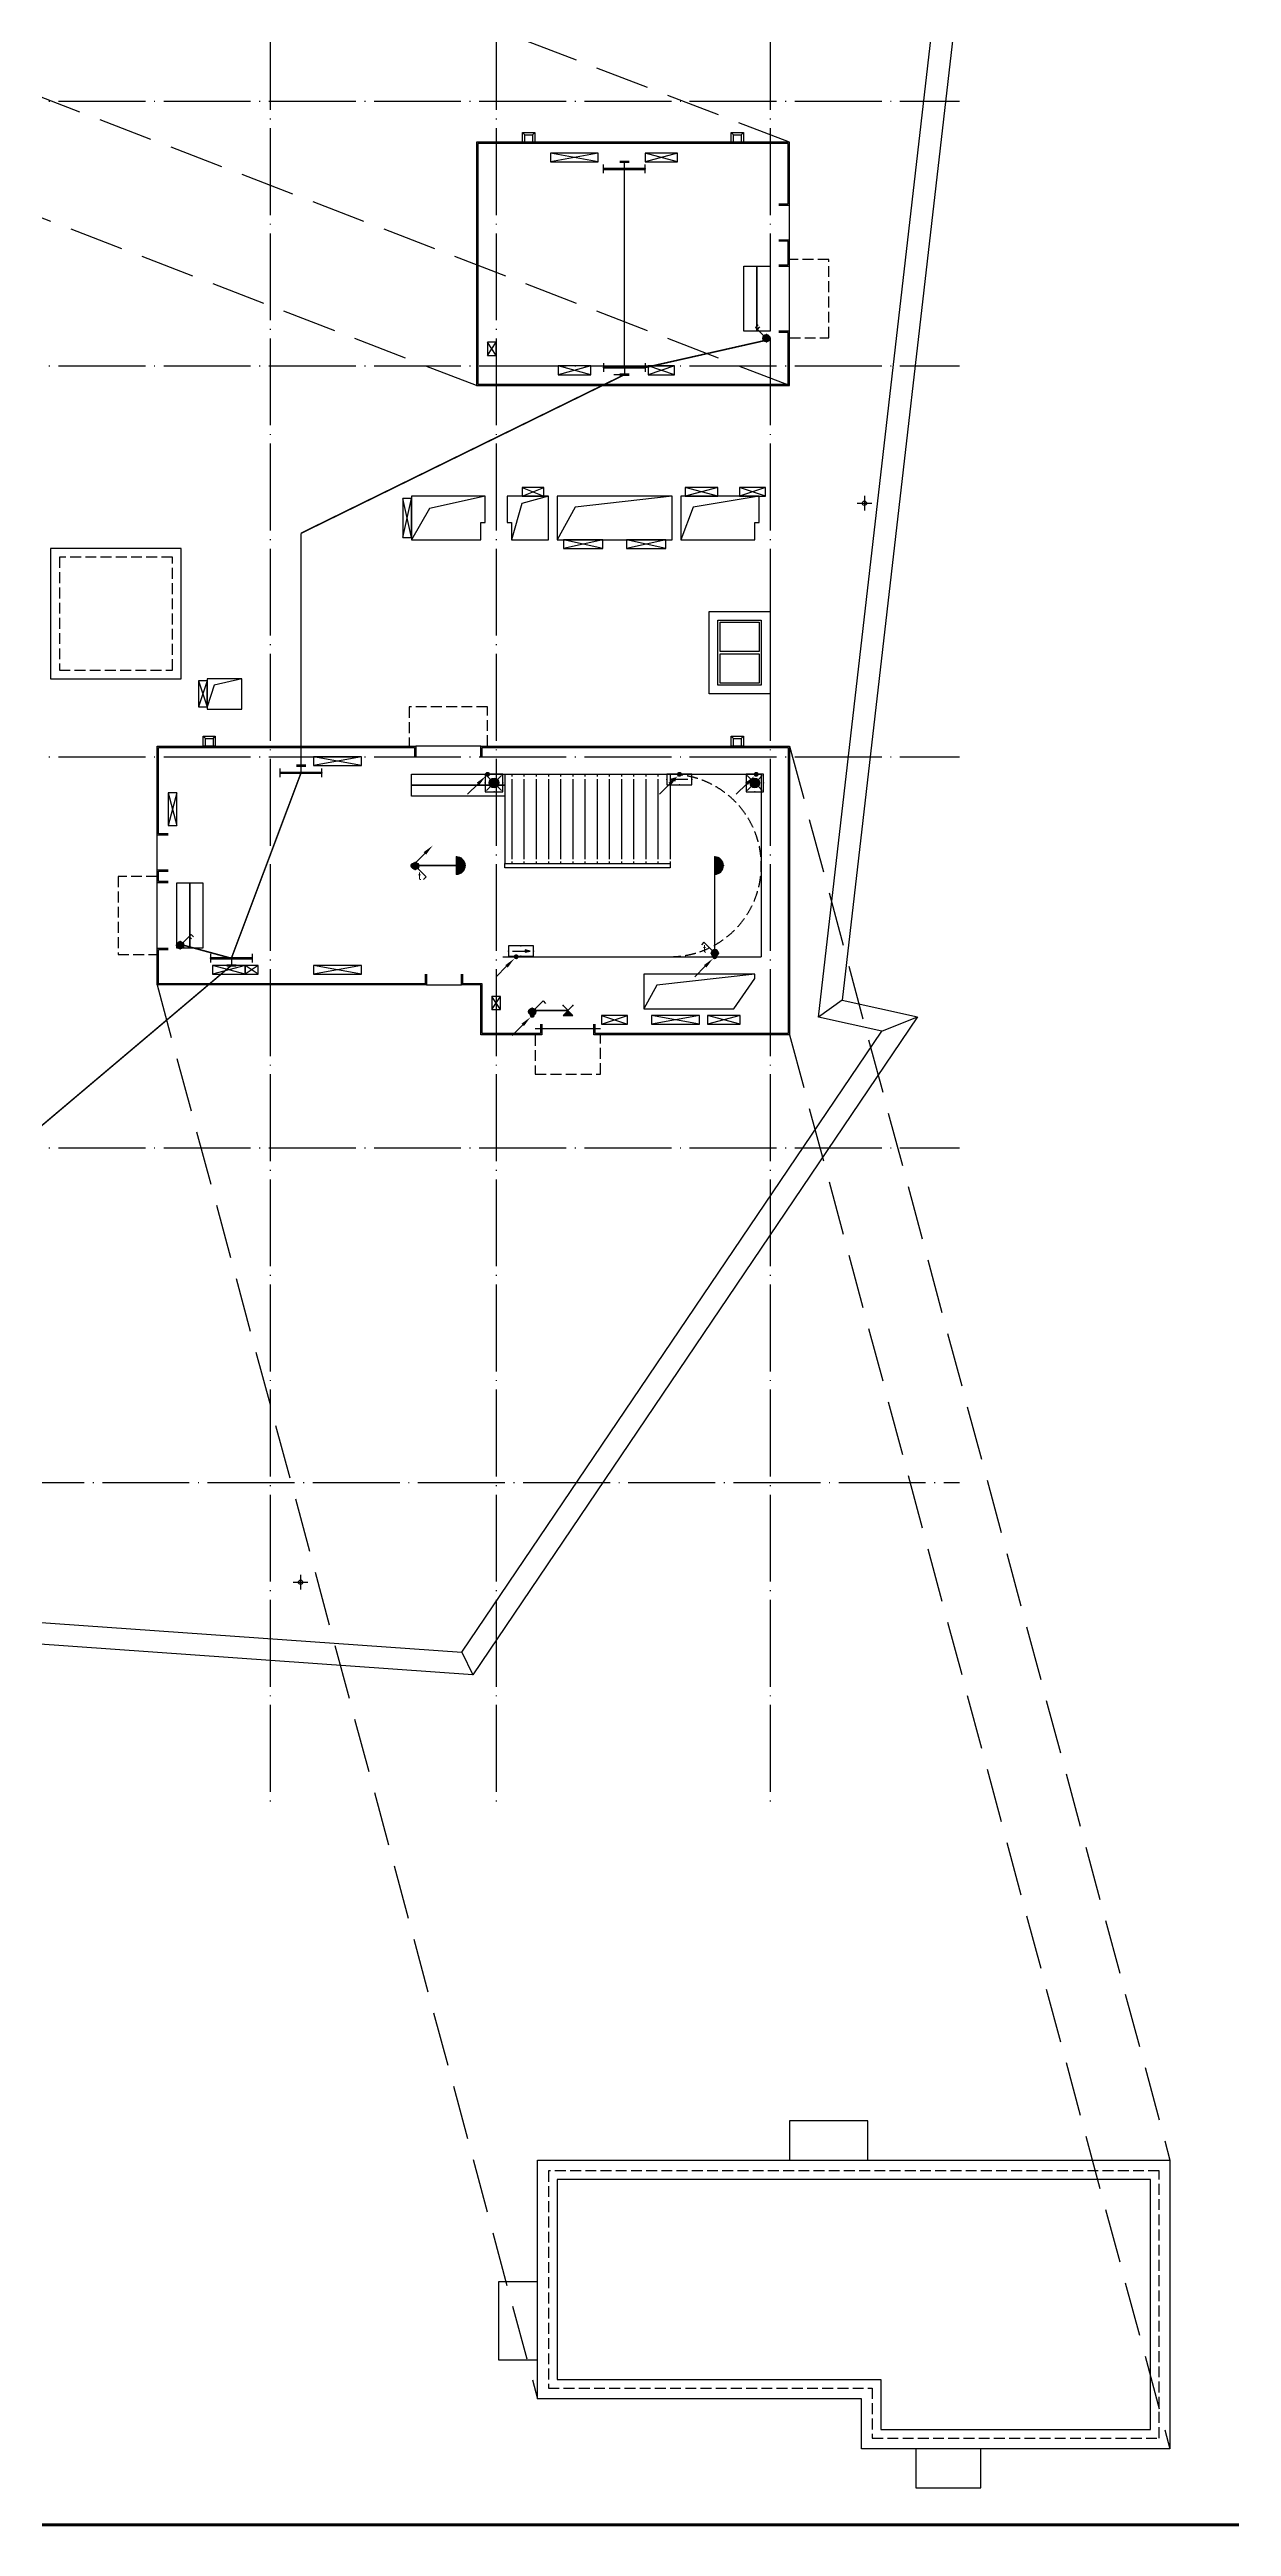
# Model space of a CAD drawing. Extents: x -288892 to 250096, y -100054 to 404668.
# Drawn here: x 99325 to 126516, y 243262 to 300285 of the extents above; entities that cross this region are included whole.
import ezdxf
from ezdxf.enums import TextEntityAlignment as Align
from ezdxf.xclip import XClip

# ---------------------------------------------------------------- set-up
doc = ezdxf.new("R2010")
doc.units = 0
doc.header["$LTSCALE"] = 1000
doc.header["$MEASUREMENT"] = 0
for name, pattern in [('104-14# 核心筒$0$DASH', [0.35, 0.25, -0.1]), ('104-14# 核心筒$0$DOTE', [2.42, 2, -0.2, 0.02, -0.2]), ('DASH', [0.35, 0.25, -0.1]), ('X-104 14#平面$0$109 3#平面$0$DASH', [0.35, 0.25, -0.1]), ('X-104 14#平面$0$DASH', [0.35, 0.25, -0.1])]:
    doc.linetypes.add(name, pattern=pattern)
doc.layers.get('0').update_dxf_attribs({"linetype": 'CONTINUOUS'})
doc.layers.add('104-14# 核心筒$0$04-不打印_辅助线', color=165, linetype='CONTINUOUS', plot=False)
doc.layers.add('X-104 14#平面$0$04-不打印_辅助线', color=165, linetype='CONTINUOUS', plot=False)
for name, color, linetype in [('104-14# 核心筒$0$A-E_电梯', 171, 'CONTINUOUS'), ('104-14# 核心筒$0$A_AXIS-轴线', 36, '104-14# 核心筒$0$DOTE'), ('104-14# 核心筒$0$DUCT-新风管立管', 3, 'CONTINUOUS'), ('EQUIP-照明', 3, 'CONTINUOUS'), ('LWIRE', 4, 'CONTINUOUS'), ('TEL_TEXT', 3, 'CONTINUOUS'), ('WIRE-应急', 2, 'DASH'), ('WIRE-照明', 1, 'CONTINUOUS'), ('X-104 14#平面$0$02-TEXT_标注', 130, 'CONTINUOUS'), ('X-104 14#平面$0$A-C_玻璃幕墙', 140, 'CONTINUOUS'), ('X-104 14#平面$0$A-C_门', 150, 'CONTINUOUS'), ('X-104 14#平面$0$A-O_分水线', 127, 'CONTINUOUS'), ('X-104 14#平面$0$A-O_屋面', 201, 'CONTINUOUS'), ('X-104 14#平面$0$A-SUR_保温', 222, 'CONTINUOUS'), ('X-104 14#平面$0$A-SUR_看线', 231, 'CONTINUOUS'), ('X-104 14#平面$0$A-TECH_暖通', 6, 'CONTINUOUS'), ('X-104 14#平面$0$A-TECH_电气', 240, 'CONTINUOUS'), ('X-104 14#平面$0$D_铝板', 181, 'CONTINUOUS'), ('X-104 14#平面$0$DUCT-新风管立管', 3, 'CONTINUOUS'), ('X-104 14#平面$0$图例', 7, 'CONTINUOUS')]:
    doc.layers.add(name, color=color, linetype=linetype)
doc.layers.get('X-104 14#平面$0$A-O_分水线').off()
doc.styles.add('_TEL_DIM', font='SIMPLEX', dxfattribs={"width": 0.8, "height": 3.5, "bigfont": 'HZTXT'})
doc.styles.get("Standard").update_dxf_attribs({"font": 'gbenor.shx', "bigfont": 'gbcbig.shx'})

# ---------------------------------------------------------------- blocks, each defined once
blk = doc.blocks.new('图框-A1+1-4')
at = {"const_width": 0.5}
blk.add_lwpolyline([(976, 584), (25, 584), (25, 10), (976, 10)], close=True, dxfattribs=at)
blk = doc.blocks.new('104-14# 核心筒')
at = {"layer": '104-14# 核心筒$0$04-不打印_辅助线', "linetype": '104-14# 核心筒$0$DASH'}
blk.add_arc((113600, 281500), 2100, 270, 90, dxfattribs=at)
at = {"layer": '104-14# 核心筒$0$A-E_电梯'}
for p, q in [((109750, 283600), (113600, 283600)), ((109750, 283600), (115700, 283600)), ((109800, 283600), (109800, 283550)), ((109800, 283550), (109800, 283490)), ((109800, 283490), (109800, 281650)), ((109960, 283600), (109960, 283550)), ((109960, 283490), (109960, 281650)), ((110240, 283600), (110240, 283550)), ((110240, 283490), (110240, 281650)), ((110520, 283600), (110520, 283550)), ((110520, 283490), (110520, 281650)), ((110800, 283600), (110800, 283550)), ((110800, 283490), (110800, 281650)), ((111080, 283600), (111080, 283550)), ((111080, 283490), (111080, 281650)), ((111360, 283600), (111360, 283550)), ((111360, 283490), (111360, 281650)), ((111640, 283600), (111640, 283550)), ((111640, 283490), (111640, 281650)), ((111920, 283600), (111920, 283550)), ((111920, 283490), (111920, 281650)), ((112200, 283600), (112200, 283550)), ((112200, 283490), (112200, 281650)), ((112480, 283600), (112480, 283550)), ((112480, 283490), (112480, 281650)), ((112760, 283600), (112760, 283550)), ((112760, 283490), (112760, 281650)), ((113040, 283600), (113040, 283550)), ((113040, 283490), (113040, 281650)), ((113320, 283600), (113320, 283550)), ((113320, 283490), (113320, 281650)), ((113600, 283600), (113600, 283550)), ((113600, 283550), (113600, 283490)), ((113600, 283490), (113600, 281650)), ((115700, 283600), (115700, 279400)), ((109800, 281650), (109800, 281590)), ((109800, 281590), (109800, 281550)), ((109800, 281550), (113600, 281550)), ((109960, 281590), (109960, 281550)), ((110240, 281590), (110240, 281550)), ((110520, 281590), (110520, 281550)), ((110800, 281590), (110800, 281550)), ((111080, 281590), (111080, 281550)), ((111360, 281590), (111360, 281550)), ((111640, 281590), (111640, 281550)), ((111920, 281590), (111920, 281550)), ((112200, 281590), (112200, 281550)), ((112480, 281590), (112480, 281550)), ((112760, 281590), (112760, 281550)), ((113040, 281590), (113040, 281550)), ((113320, 281590), (113320, 281550)), ((113600, 281590), (113600, 281550)), ((109750, 279400), (115700, 279400))]:
    blk.add_line(p, q, dxfattribs=at)
for points in [[(109800, 283350), (107650, 283350), (107650, 283600), (109800, 283600)], [(109800, 283100), (107650, 283100), (107650, 283350), (109800, 283350)], [(113600, 281450), (109800, 281450), (109800, 281550), (113600, 281550)]]:
    blk.add_lwpolyline(points, close=True, dxfattribs=at)
at = {"layer": '104-14# 核心筒$0$A_AXIS-轴线'}
for p, q in [((104400, 317834), (104400, 259755)), ((109600, 317834), (109600, 259755)), ((115900, 317834), (115900, 259755)), ((-9370, 299100), (120260, 299100)), ((-9370, 293000), (120260, 293000)), ((-9370, 284000), (120260, 284000)), ((-9370, 275000), (120260, 275000)), ((59400, 267300), (120260, 267300))]:
    blk.add_line(p, q, dxfattribs=at)
at = {"layer": '104-14# 核心筒$0$DUCT-新风管立管'}
blk.add_lwpolyline([(115550, 279000), (113000, 279000), (113000, 278200), (115068, 278200), (115550, 278896), (115550, 279000), (113298, 278745), (113000, 278200)], dxfattribs=at)
blk = doc.blocks.new('X-104 14#平面$0$jtkjuyriuy')
h = blk.add_hatch()
h.set_pattern_fill('ANSI31', color=8, scale=30, angle=45)
h.set_pattern_definition([(90, (0, 0), (-47.625, 1e-14), [])])
h.paths.add_polyline_path([(-138, 138), (138, 138), (138, -138), (-138, -138)])
for points in [[(-168, 168), (168, 168), (168, -168), (-168, -168)], [(-138, 138), (138, 138), (138, -138), (-138, -138)]]:
    blk.add_lwpolyline(points, close=True)
at = {"layer": 'X-104 14#平面$0$04-不打印_辅助线'}
for p, q in [((-168, 0), (168, 0)), ((0, 168), (0, -168))]:
    blk.add_line(p, q, dxfattribs=at)
blk = doc.blocks.new('X-104 14#平面$0$ddddllll')
at = {"layer": 'X-104 14#平面$0$A-O_分水线'}
for p in [(93771, 20511), (80800, -4329)]:
    blk.add_blockref('X-104 14#平面$0$jtkjuyriuy', p, dxfattribs=at)
blk = doc.blocks.new('X-104 14#平面$0$000003333')
for centre in [(118071, 289840), (105100, 265000)]:
    blk.add_circle(centre, 50)
blk = doc.blocks.new('X-104 14#平面$0$A$C6C68079C')
at = {"layer": 'X-104 14#平面$0$图例'}
for p, q in [((91, 87), (145, 141)), ((91, -87), (145, -137))]:
    blk.add_line(p, q, dxfattribs=at)
for points in [[(-80, -137), (-80, 141), (145, 141), (145, -137)], [(-80, -87), (-80, 87), (91, 87), (91, -87)]]:
    blk.add_lwpolyline(points, close=True, dxfattribs=at)
blk = doc.blocks.new('*U1800')
blk.add_lwpolyline([(200, 0), (200, 300), (0, 300), (0, 0), (200, 0), (0, 300), (0, 0), (200, 300)])
blk = doc.blocks.new('*U1802')
blk.add_lwpolyline([(200, 0), (200, 600), (0, 600), (0, 0), (200, 0), (0, 600), (0, 0), (200, 600)])
blk = doc.blocks.new('X-104 14#平面$0$dd')
at = {"layer": 'X-104 14#平面$0$A-TECH_电气'}
for p in [(109463, -5855), (109563, -20913)]:
    blk.add_blockref('*U1800', p, dxfattribs=at)
for name, p, rotation in [('*U1800', (104188, -20100), 90), ('*U1802', (112084, -21050), 270)]:
    blk.add_blockref(name, p, dxfattribs=dict(at, rotation=rotation))
blk = doc.blocks.new('*U1803')
blk.add_lwpolyline([(200, 0), (200, 900), (0, 900), (0, 0), (200, 0), (0, 900), (0, 0), (200, 900)])
blk = doc.blocks.new('*U1799')
blk.add_lwpolyline([(200, 0), (200, 500), (0, 500), (0, 0), (200, 0), (0, 500), (0, 0), (200, 500)])
blk = doc.blocks.new('*U1814')
blk.add_lwpolyline([(200, 0), (200, 750), (0, 750), (0, 0), (200, 0), (0, 750), (0, 0), (200, 750)])
blk = doc.blocks.new('*U1812')
blk.add_lwpolyline([(200, 0), (200, 1100), (0, 1100), (0, 0), (200, 0), (0, 1100), (0, 0), (200, 1100)])
blk = doc.blocks.new('X-104 14#平面')
blk.add_lwpolyline([(102950, 285100), (103750, 285100), (103750, 285800), (102950, 285800)], close=True)
at = {"color": 8, "linetype": 'X-104 14#平面$0$109 3#平面$0$DASH'}
blk.add_lwpolyline([(124852, 245298), (124852, 251448), (110802, 251448), (110802, 246448), (118252, 246448), (118252, 245298)], close=True, dxfattribs=at)
at = {"layer": 'X-104 14#平面$0$02-TEXT_标注', "linetype": 'X-104 14#平面$0$DASH', "ltscale": 5}
for points in [[(116350, 298150), (73200, 314785)], [(109150, 292550), (66000, 309185)], [(116350, 292550), (73200, 309185)], [(116350, 284250), (125102, 251698)], [(101800, 278750), (110552, 246198)], [(116350, 277600), (125102, 245048)]]:
    blk.add_lwpolyline(points, dxfattribs=at)
at = {"layer": 'X-104 14#平面$0$A-C_玻璃幕墙'}
for points in [[(116100, 296700), (116350, 296700), (116350, 298150), (109150, 298150), (109150, 292550), (116350, 292550), (116350, 293800), (116100, 293800)], [(116100, 296730), (116320, 296730), (116320, 298120), (109180, 298120), (109180, 292580), (116320, 292580), (116320, 293770), (116100, 293770)], [(116100, 295300), (116350, 295300), (116350, 295900), (116100, 295900)], [(116100, 295330), (116320, 295330), (116320, 295870), (116100, 295870)], [(102050, 282200), (101800, 282200), (101800, 284250), (107750, 284250), (107750, 284000)], [(102050, 282230), (101830, 282230), (101830, 284220), (107720, 284220), (107720, 284000)], [(109250, 284000), (109250, 284250), (116350, 284250), (116350, 277600), (111850, 277600), (111850, 277850)], [(109280, 284000), (109280, 284220), (116320, 284220), (116320, 277630), (111880, 277630), (111880, 277850)], [(102050, 281100), (101800, 281100), (101800, 281400), (102050, 281400)], [(102050, 281130), (101830, 281130), (101830, 281370), (102050, 281370)], [(108000, 279000), (108000, 278750), (101800, 278750), (101800, 279600), (102050, 279600)], [(107970, 279000), (107970, 278780), (101830, 278780), (101830, 279570), (102050, 279570)], [(110650, 277850), (110650, 277600), (109250, 277600), (109250, 278750), (108800, 278750), (108800, 279000)], [(110620, 277850), (110620, 277630), (109280, 277630), (109280, 278780), (108830, 278780), (108830, 279000)]]:
    blk.add_lwpolyline(points, dxfattribs=at)
for points in [[(115700, 287150), (115700, 285650), (114700, 285650), (114700, 287150)], [(115650, 287100), (115650, 286425), (114750, 286425), (114750, 287100)], [(115650, 286375), (115650, 285700), (114750, 285700), (114750, 286375)]]:
    blk.add_lwpolyline(points, close=True, dxfattribs=at)
at = {"layer": 'X-104 14#平面$0$A-C_门'}
for points in [[(115600, 295300), (115600, 293800), (115300, 293800), (115300, 295300)], [(115900, 295300), (115900, 293800), (115600, 293800), (115600, 295300)], [(102550, 281100), (102550, 279600), (102250, 279600), (102250, 281100)], [(102850, 281100), (102850, 279600), (102550, 279600), (102550, 281100)]]:
    blk.add_lwpolyline(points, close=True, dxfattribs=at)
at = {"layer": 'X-104 14#平面$0$A-O_屋面'}
for points in [[(82350, 264577), (83500, 267566), (52927, 266285), (53491, 268940), (17309, 268308), (22065, 284895), (62738, 285920), (62308, 284891), (92266, 286255), (99427, 312025), (120742, 306095), (117563, 278400), (119297, 278014), (109062, 262868), (82418, 264754)], [(117563, 278400), (117015, 278010)], [(118472, 277686), (119297, 278014)], [(108810, 263387), (109062, 262868)]]:
    blk.add_lwpolyline(points, dxfattribs=at)
for points in [[(83127, 265205), (108810, 263387), (118472, 277686), (117015, 278010), (120196, 305727), (99775, 311409), (92650, 285772), (61541, 284356), (61979, 285401), (22445, 284404), (17976, 268820), (54111, 269451), (53550, 266811), (84240, 268097)], [(102350, 288800), (99350, 288800), (99350, 285800), (102350, 285800)], [(124652, 245498), (124652, 251248), (111002, 251248), (111002, 246648), (118452, 246648), (118452, 245498)]]:
    blk.add_lwpolyline(points, close=True, dxfattribs=at)
at = {"layer": 'X-104 14#平面$0$A-O_屋面', "linetype": 'X-104 14#平面$0$DASH'}
for points in [[(116350, 293650), (117250, 293650), (117250, 295450), (116350, 295450)], [(109400, 284250), (109400, 285150), (107600, 285150), (107600, 284250)], [(101800, 281250), (100900, 281250), (100900, 279450), (101800, 279450)], [(110500, 277600), (110500, 276700), (112000, 276700), (112000, 277600)]]:
    blk.add_lwpolyline(points, dxfattribs=at)
blk.add_lwpolyline([(99550, 286000), (102150, 286000), (102150, 288600), (99550, 288600)], close=True, dxfattribs=at)
at = {"layer": 'X-104 14#平面$0$A-SUR_保温'}
for points in [[(118152, 251698), (118152, 252598), (116352, 252598), (116352, 251698)], [(110552, 248898), (109652, 248898), (109652, 247098), (110552, 247098)], [(119252, 245048), (119252, 244148), (120752, 244148), (120752, 245048)]]:
    blk.add_lwpolyline(points, dxfattribs=at)
blk.add_lwpolyline([(110552, 246198), (110552, 251698), (125102, 251698), (125102, 245048), (118002, 245048), (118002, 246198)], close=True, dxfattribs=at)
at = {"layer": 'X-104 14#平面$0$A-SUR_看线'}
for p, q in [((116350, 295900), (116350, 296700)), ((116350, 293800), (116350, 295300)), ((109250, 284250), (107750, 284250)), ((101800, 281400), (101800, 282200)), ((101800, 279600), (101800, 281100)), ((108000, 278750), (108800, 278750)), ((110500, 277750), (112000, 277750))]:
    blk.add_line(p, q, dxfattribs=at)
at = {"layer": 'X-104 14#平面$0$D_铝板'}
blk.add_lwpolyline([(115900, 287350), (115900, 285450), (114500, 285450), (114500, 287350)], close=True, dxfattribs=at)
at = {"layer": 'X-104 14#平面$0$DUCT-新风管立管', "elevation": 3000}
for points in [[(109350, 290000), (107650, 290000), (107650, 289000), (109250, 289000), (109250, 289400), (109350, 289400), (109350, 290000), (108067, 289721), (107650, 289000)], [(110800, 290000), (109850, 290000), (109850, 289400), (109950, 289400), (109950, 289000), (110800, 289000), (110800, 290000), (110189, 289836), (109950, 289000)], [(113650, 290000), (111000, 290000), (111000, 289000), (113650, 289000), (113650, 290000), (111419, 289753), (111000, 289000)]]:
    blk.add_lwpolyline(points, dxfattribs=at)
at = {"layer": 'X-104 14#平面$0$DUCT-新风管立管'}
for points in [[(115650, 290000), (113850, 290000), (113850, 289000), (115550, 289000), (115550, 289400), (115650, 289400), (115650, 290000), (114132, 289750), (113850, 289000)], [(103750, 285800), (102950, 285800), (102950, 285100), (103750, 285100), (103750, 285800), (103109, 285652), (102950, 285150)]]:
    blk.add_lwpolyline(points, dxfattribs=at)
at = {"xscale": 150, "yscale": 150, "zscale": 150}
blk.add_blockref('图框-A1+1-4', (-18433, 241800), dxfattribs=at)
ref = blk.add_blockref('104-14# 核心筒', (0, 0))
XClip(ref).set_block_clipping_path([(-38664.3623821461, -25500), (139216.5485069363, 330900)])
for name, p in [('X-104 14#平面$0$ddddllll', (24300, 269329)), ('X-104 14#平面$0$000003333', (0, 0)), ('X-104 14#平面$0$dd', (-63, 299100))]:
    blk.add_blockref(name, p)
at = {"color": 5, "rotation": 89.99999999999999}
for p in [(110350, 298230), (115150, 298230), (103000, 284330), (115150, 284330)]:
    blk.add_blockref('X-104 14#平面$0$A$C6C68079C', p, dxfattribs=at)
at = {"layer": 'X-104 14#平面$0$A-TECH_暖通'}
for name, p, rotation in [('*U1812', (111950, 297700), 90), ('*U1814', (113775, 297700, 3000), 90), ('*U1814', (111775, 292800), 90), ('*U1802', (113700, 292800, 3000), 90), ('*U1799', (110200, 290200), 270), ('*U1814', (114700, 290000), 90), ('*U1802', (115800, 290000), 90), ('*U1803', (112050, 288800), 90), ('*U1803', (113500, 288800), 90), ('*U1802', (102950, 285750), 180), ('*U1812', (106500, 283800), 90), ('*U1814', (102250, 283175), 180), ('*U1814', (103825, 279000), 90), ('*U1812', (106500, 279000), 90), ('*U1812', (114275, 277850), 90), ('*U1814', (115215, 277850), 90)]:
    blk.add_blockref(name, p, dxfattribs=dict(at, rotation=rotation))
blk.add_blockref('*U1803', (107450, 289050), dxfattribs=at)
blk = doc.blocks.new('$equip$00001164')
for p, q in [((-1.2, 0.66), (-1.2, 0.16)), ((-1.2, 0.41), (1.2, 0.41)), ((0, 0.41), (0, 0)), ((0, 0), (0, 0)), ((1.2, 0.66), (1.2, 0.16))]:
    blk.add_line(p, q)
at = {"const_width": 0.14}
for points in [[(-1.2, 0.41), (1.2, 0.41)], [(-0.28, 0), (0.28, 0)]]:
    blk.add_lwpolyline(points, dxfattribs=at)
for p in [(-1.2, 0.41), (0, 0.41), (0, 0), (1.2, 0.41)]:
    blk.add_point(p)
at = {"flags": 9}
blk.add_attdef('A', (0, 0), '', height=0.00002, dxfattribs=at)
blk = doc.blocks.new('$equip$00001963')
for p, q in [((0.15, 0.36), (0.62, 0.83)), ((0.51, 0.72), (0.65, 0.58)), ((0.62, 0.83), (0.77, 0.69))]:
    blk.add_line(p, q)
blk.add_circle((0, 0.21), 0.208)
for p in [(-0.21, 0.21), (0, 0.42), (0, 0), (0.21, 0.21)]:
    blk.add_point(p)
for points in [[(-0.18, 0.31), (0.18, 0.31), (-0.21, 0.21), (0.21, 0.21)], [(-0.18, 0.1), (0.18, 0.1), (-0.21, 0.21), (0.21, 0.21)], [(-0.1, 0.39), (0.1, 0.39), (-0.18, 0.31), (0.18, 0.31)], [(-0.1, 0.03), (0.1, 0.03), (-0.18, 0.1), (0.18, 0.1)], [(0, 0.42), (0, 0.42), (-0.1, 0.39), (0.1, 0.39)], [(0, 0), (0, 0), (-0.1, 0.03), (0.1, 0.03)]]:
    blk.add_solid(points)
at = {"layer": 'TEL_TEXT', "style": '_TEL_DIM', "flags": 1}
blk.add_attdef('A', text='', height=0.00002, dxfattribs=at).set_placement((0, 0), align=Align.MIDDLE_CENTER)
blk = doc.blocks.new('$equip$00002540')
blk.add_hatch(color=256).paths.add_polyline_path([(0.24, 0.37), (0.24, 0.23), (0.53, 0.3)])
for p, q in [((-0.72, 0.6), (-0.72, 0)), ((0.72, 0.6), (-0.72, 0.6)), ((-0.72, 0), (0.72, 0)), ((0.24, 0.37), (0.24, 0.23)), ((0.53, 0.3), (0.24, 0.37)), ((0.24, 0.23), (0.53, 0.3)), ((0.72, 0), (0.72, 0.6))]:
    blk.add_line(p, q)
at = {"color": 7}
blk.add_line((-0.48, 0.3), (0.48, 0.3), dxfattribs=at)
at = {"const_width": 0.02}
blk.add_lwpolyline([(-0.72, 0.6), (-0.72, 0), (0.72, 0), (0.72, 0.6), (-0.72, 0.6), (-0.72, 0)], dxfattribs=at)
for p in [(-0.72, 0.3), (0, 0.6), (0, 0), (0.72, 0.3)]:
    blk.add_point(p)
at = {"color": 7, "style": '_TEL_DIM', "flags": 1}
blk.add_attdef('A', text='', height=0.00002, dxfattribs=at).set_placement((0, 0), align=Align.MIDDLE_CENTER)
blk = doc.blocks.new('$equip$00001168')
blk.add_line((-0.5, 0), (0.5, 0))
blk.add_arc((0, 0), 0.5, 180, 0)
for p in [(-0.5, 0), (0, 0), (0.5, 0), (0, -0.5)]:
    blk.add_point(p)
for points in [[(0.43, -0.25), (-0.43, -0.25), (0.5, 0), (-0.5, 0)], [(0.25, -0.43), (-0.25, -0.43), (0.43, -0.25), (-0.43, -0.25)], [(0, -0.5), (0, -0.5), (0.25, -0.43), (-0.25, -0.43)]]:
    blk.add_solid(points)
at = {"flags": 9}
blk.add_attdef('A', (0, 0), '', height=0.00002, dxfattribs=at)
blk = doc.blocks.new('$equip$00001822')
for p, q in [((0.15, 0.36), (0.62, 0.83)), ((0.62, 0.83), (0.77, 0.69))]:
    blk.add_line(p, q)
blk.add_circle((0, 0.21), 0.208)
for p in [(-0.21, 0.21), (-0.02, 0), (0, 0.42), (0.21, 0.21)]:
    blk.add_point(p)
for points in [[(-0.18, 0.31), (0.18, 0.31), (-0.21, 0.21), (0.21, 0.21)], [(-0.18, 0.1), (0.18, 0.1), (-0.21, 0.21), (0.21, 0.21)], [(-0.1, 0.39), (0.1, 0.39), (-0.18, 0.31), (0.18, 0.31)], [(-0.1, 0.03), (0.1, 0.03), (-0.18, 0.1), (0.18, 0.1)], [(0, 0.42), (0, 0.42), (-0.1, 0.39), (0.1, 0.39)], [(0, 0), (0, 0), (-0.1, 0.03), (0.1, 0.03)]]:
    blk.add_solid(points)
at = {"color": 7, "style": '_TEL_DIM'}
blk.add_attdef('$TEXT$', text='', height=0.4, dxfattribs=at).set_placement((0.58, 0.46), align=Align.MIDDLE_CENTER)
at = {"color": 7, "style": '_TEL_DIM', "flags": 1}
blk.add_attdef('A', text='', height=0.00002, dxfattribs=at).set_placement((0, 0), align=Align.MIDDLE_CENTER)
blk = doc.blocks.new('$equip$00002604')
blk.add_hatch(color=256).paths.add_polyline_path([(0.27, 0.5, 1), (-0.27, 0.5, 1)])
for p, q in [((-0.43, 0.93), (-0.19, 0.69)), ((-0.43, 0.07), (-0.19, 0.31)), ((0.19, 0.69), (0.43, 0.93)), ((0.19, 0.31), (0.43, 0.07))]:
    blk.add_line(p, q)
at = {"const_width": 0.02}
blk.add_lwpolyline([(-0.5, 1), (-0.5, 0), (0.5, 0), (0.5, 1), (-0.5, 1), (-0.5, 0)], dxfattribs=at)
blk.add_lwpolyline([(-0.5, 1), (-0.5, 0), (0.5, 0), (0.5, 1)], close=True)
blk.add_circle((0, 0.5), 0.275)
for p in [(-0.5, 0.5), (0, 1), (0, 0), (0.5, 0.5)]:
    blk.add_point(p)
at = {"color": 7, "style": '_TEL_DIM', "flags": 1}
blk.add_attdef('A', text='', height=0.000025, dxfattribs=at).set_placement((0, 0), align=Align.MIDDLE_CENTER)
blk = doc.blocks.new('$equip_U$00000292(HT0843)')
for p in [(-0.5, 0.5), (0, 1), (0.5, 0.5)]:
    blk.add_point(p)
blk.add_blockref('$equip$00002604', (0, 0))
at = {"color": 7, "style": '_TEL_DIM', "flags": 1}
for tag in ['A', 'REMARK']:
    blk.add_attdef(tag, text='', height=0.000025, dxfattribs=at).set_placement((0, 0), align=Align.MIDDLE_CENTER)
blk = doc.blocks.new('$TelecSys$00000081')
for p, q in [((0.1, 0.1), (0.1, 0.1)), ((-1.15, -1.15), (-0.55, -0.55)), ((-0.1, -0.1), (-0.1, -0.1))]:
    blk.add_line(p, q)
at = {"const_width": 0.142}
blk.add_lwpolyline([(0.07, 0, 1), (-0.07, 0, 1)], format="xyb", close=True, dxfattribs=at)
blk.add_solid([(-0.62, -0.48), (-0.48, -0.62), (-0.1, -0.1)])
at = {"width": 0.8, "flags": 9}
blk.add_attdef('A', (0, 0), '', height=0.00002, rotation=180, dxfattribs=at)
blk = doc.blocks.new('$TelecSys$00000079')
for p, q in [((0.7, 0.7), (0, 0)), ((0.1, 0.1), (0.1, 0.1)), ((-0.1, -0.1), (-0.1, -0.1))]:
    blk.add_line(p, q)
at = {"const_width": 0.142}
blk.add_lwpolyline([(-0.07, 0, 1), (0.07, 0, 1)], format="xyb", close=True, dxfattribs=at)
blk.add_solid([(0.63, 0.77), (0.77, 0.63), (1.15, 1.15)])
at = {"width": 0.8, "flags": 9}
blk.add_attdef('A', (0, 0), '', height=0.00002, dxfattribs=at)
blk = doc.blocks.new('$equip$00001962')
for p, q in [((0.15, 0.36), (0.63, 0.83)), ((0.63, 0.83), (0.77, 0.69))]:
    blk.add_line(p, q)
blk.add_circle((0, 0.21), 0.208)
for p in [(-0.21, 0.21), (0, 0.42), (0, 0), (0.21, 0.21)]:
    blk.add_point(p)
for points in [[(-0.18, 0.31), (0.18, 0.31), (-0.21, 0.21), (0.21, 0.21)], [(-0.18, 0.1), (0.18, 0.1), (-0.21, 0.21), (0.21, 0.21)], [(-0.1, 0.39), (0.1, 0.39), (-0.18, 0.31), (0.18, 0.31)], [(-0.1, 0.03), (0.1, 0.03), (-0.18, 0.1), (0.18, 0.1)], [(0, 0.42), (0, 0.42), (-0.1, 0.39), (0.1, 0.39)], [(0, 0), (0, 0), (-0.1, 0.03), (0.1, 0.03)]]:
    blk.add_solid(points)
at = {"layer": 'TEL_TEXT', "style": '_TEL_DIM', "flags": 1}
blk.add_attdef('A', text='', height=0.00002, dxfattribs=at).set_placement((0, 0), align=Align.MIDDLE_CENTER)
blk = doc.blocks.new('$equip$00001154')
for p, q in [((0, 0.28), (0, -0.28)), ((0, 0.28), (0.57, -0.28)), ((0.57, 0.28), (0, -0.28))]:
    blk.add_line(p, q)
for p in [(0, 0), (0.28, 0), (0.57, 0.28), (0.57, -0.28)]:
    blk.add_point(p)
blk.add_solid([(0, -0.28), (0.28, 0), (0, 0.28)])
at = {"layer": 'TEL_TEXT', "style": '_TEL_DIM', "flags": 1}
blk.add_attdef('A', text='', height=0.00002, dxfattribs=at).set_placement((0, 0), align=Align.MIDDLE_CENTER)

msp = doc.modelspace()

# ---------------------------------------------------------------- linework, layer by layer
at = {"layer": 'WIRE-应急', "linetype": 'DASH', "const_width": 35}
for points in [[(112550, 292965), (112550, 297535)], [(113030, 292965), (115760, 293581)], [(105111, 289150), (112550, 292800)], [(112550, 292800), (112300, 292800)], [(105111, 283800), (105111, 289150)], [(103508, 279365), (105111, 283635)], [(102415, 279663), (103508, 279365)], [(96528, 273300), (103508, 279200)], [(111250, 278163), (110508, 278163)]]:
    msp.add_lwpolyline(points, dxfattribs=at)
at = {"layer": 'WIRE-照明', "linetype": 'Continuous', "const_width": 35}
for points in [[(107680, 281500), (108687, 281500)], [(114628, 281300), (114628, 279565)]]:
    msp.add_lwpolyline(points, dxfattribs=at)

# ---------------------------------------------------------------- block references
msp.add_blockref('X-104 14#平面', (0, 0))
at = {"layer": 'EQUIP-照明', "xscale": 400, "yscale": 400, "zscale": 400}
for name, p, rotation in [('$equip$00001164', (112550, 297700), 180), ('$equip$00001963', (115900, 293638), 90), ('$equip$00001164', (105111, 283800), 180), ('$equip_U$00000292(HT0843)', (109550, 283600), 180), ('$equip$00002540', (113815, 283600), 180), ('$equip_U$00000292(HT0843)', (115550, 283600), 180), ('$equip$00001168', (108687, 281500), 90), ('$equip$00001168', (114628, 281500), 90), ('$equip$00001154', (111250, 278050), 90)]:
    msp.add_blockref(name, p, dxfattribs=dict(at, rotation=rotation))
for name, p in [('$equip$00001164', (112550, 292800)), ('$equip$00001963', (102331, 279580)), ('$equip$00001164', (103508, 279200)), ('$equip$00002540', (110170, 279412)), ('$equip$00001962', (110430, 278050))]:
    msp.add_blockref(name, p, dxfattribs=at)
at = {"layer": 'EQUIP-照明'}
ref = msp.add_blockref('$equip$00001822', (107654, 281489), dxfattribs=dict(at, xscale=400, yscale=400, zscale=400, rotation=270))
ref.add_attrib('$TEXT$', 't', dxfattribs={"layer": '0', "color": 7, "height": 160, "style": '_TEL_DIM'}).set_placement((107839, 281257), align=Align.MIDDLE_CENTER)
ref = msp.add_blockref('$equip$00001822', (114629, 279400), dxfattribs=dict(at, xscale=-400, yscale=400, zscale=400))
ref.add_attrib('$TEXT$', 't', dxfattribs={"layer": '0', "color": 7, "height": 160, "style": '_TEL_DIM'}).set_placement((114396, 279586), align=Align.MIDDLE_CENTER)
at = {"layer": 'LWIRE', "xscale": 400, "yscale": 400, "zscale": 400}
for name, p in [('$TelecSys$00000081', (109402, 283600)), ('$TelecSys$00000081', (113815, 283600)), ('$TelecSys$00000081', (115583, 283600)), ('$TelecSys$00000079', (107680, 281500)), ('$TelecSys$00000081', (110060, 279400)), ('$TelecSys$00000081', (114629, 279400)), ('$TelecSys$00000081', (110430, 278050))]:
    msp.add_blockref(name, p, dxfattribs=at)

doc.saveas('drawing.dxf')
